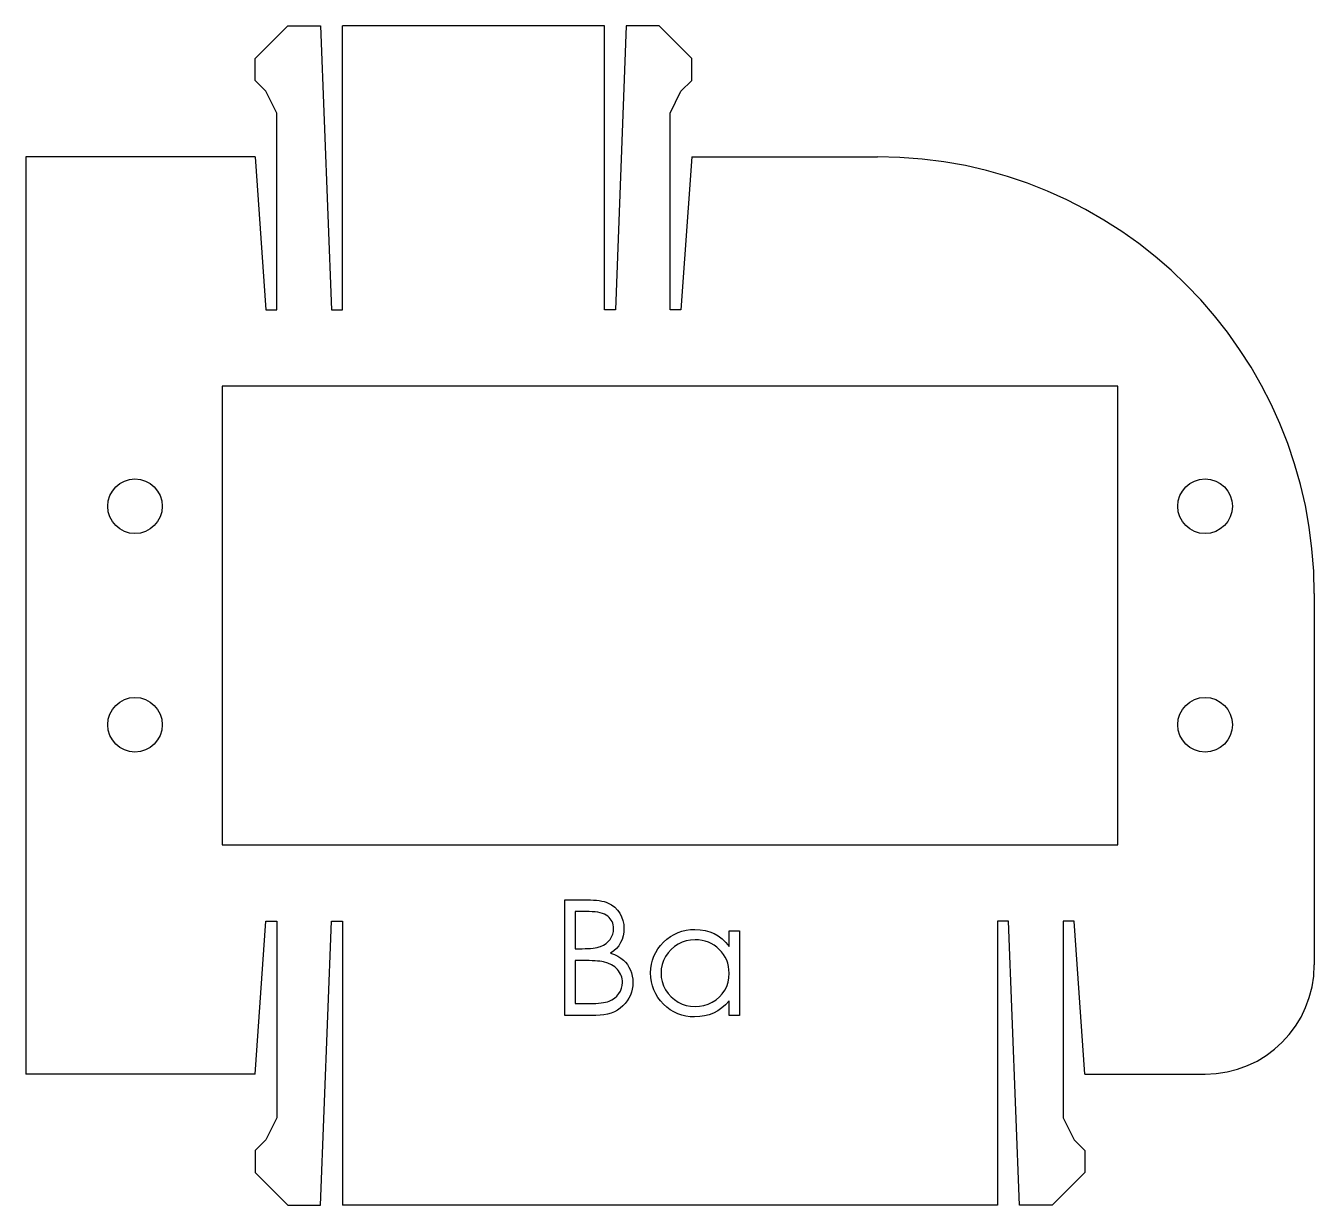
# Model space of a CAD drawing. Header units: millimetres. Extents: x 20.6 to 79.6, y 26.1 to 80.1.
import ezdxf

# ---------------------------------------------------------------- set-up
doc = ezdxf.new("R2010")
doc.units = ezdxf.units.MM

msp = doc.modelspace()

# ---------------------------------------------------------------- linework, layer by layer
at = {"color": 7, "linetype": 'Continuous', "lineweight": 25}
for p, q in [((31.119, 78.582), (32.619, 80.082)), ((32.619, 80.082), (34.119, 80.082)), ((34.119, 80.082), (34.619, 67.082)), ((35.119, 67.082), (35.119, 80.082)), ((47.119, 80.082), (35.119, 80.082)), ((47.119, 67.082), (47.119, 80.082)), ((48.119, 80.082), (47.619, 67.082)), ((49.619, 80.082), (48.119, 80.082)), ((51.119, 78.582), (49.619, 80.082)), ((31.119, 77.582), (31.119, 78.582)), ((51.119, 77.582), (51.119, 78.582)), ((31.619, 77.082), (31.119, 77.582)), ((50.619, 77.082), (51.119, 77.582)), ((32.119, 76.082), (31.619, 77.082)), ((50.119, 76.082), (50.619, 77.082)), ((32.119, 67.082), (32.119, 76.082)), ((50.119, 67.082), (50.119, 76.082)), ((20.619, 74.084), (20.619, 32.084)), ((31.119, 74.084), (20.619, 74.084)), ((31.119, 74.084), (31.619, 67.082)), ((51.119, 74.084), (50.619, 67.082)), ((51.119, 74.084), (59.619, 74.084)), ((31.619, 67.082), (32.119, 67.082)), ((34.619, 67.082), (35.119, 67.082)), ((47.619, 67.082), (47.119, 67.082)), ((50.619, 67.082), (50.119, 67.082)), ((70.619, 63.584), (29.619, 63.584)), ((29.619, 63.584), (29.619, 42.584)), ((70.619, 42.584), (70.619, 63.584)), ((79.619, 54.084), (79.619, 37.084)), ((29.619, 42.584), (70.619, 42.584)), ((31.119, 32.084), (31.619, 39.086)), ((31.619, 39.086), (32.119, 39.086)), ((32.119, 39.086), (32.119, 30.086)), ((34.119, 26.086), (34.619, 39.086)), ((34.619, 39.086), (35.119, 39.086)), ((35.119, 39.086), (35.119, 26.086)), ((65.619, 39.086), (65.119, 39.086)), ((65.119, 39.086), (65.119, 26.086)), ((66.119, 26.086), (65.619, 39.086)), ((68.619, 39.086), (68.119, 39.086)), ((68.119, 39.086), (68.119, 30.086)), ((69.119, 32.084), (68.619, 39.086)), ((31.119, 32.084), (20.619, 32.084)), ((69.119, 32.084), (74.619, 32.084)), ((32.119, 30.086), (31.619, 29.086)), ((68.119, 30.086), (68.619, 29.086)), ((31.619, 29.086), (31.119, 28.586)), ((68.619, 29.086), (69.119, 28.586)), ((31.119, 28.586), (31.119, 27.586)), ((69.119, 28.586), (69.119, 27.586)), ((31.119, 27.586), (32.619, 26.086)), ((69.119, 27.586), (67.619, 26.086)), ((32.619, 26.086), (34.119, 26.086)), ((65.119, 26.086), (35.119, 26.086)), ((67.619, 26.086), (66.119, 26.086))]:
    msp.add_line(p, q, dxfattribs=at)
at = {"color": 7, "linetype": 'Continuous', "flags": 128}
for points in [[(45.297, 40.068), (46.329, 40.068), (46.329, 40.068), (46.481, 40.066), (46.623, 40.059), (46.757, 40.047), (46.881, 40.03), (46.996, 40.009), (47.102, 39.984), (47.2, 39.953), (47.288, 39.917), (47.447, 39.831), (47.588, 39.726), (47.711, 39.599), (47.817, 39.452), (47.902, 39.291), (47.962, 39.123), (47.999, 38.944), (48.011, 38.757), (48.011, 38.757), (48.001, 38.582), (47.971, 38.416), (47.923, 38.257), (47.855, 38.106), (47.768, 37.967), (47.664, 37.841), (47.54, 37.73), (47.399, 37.631), (47.399, 37.631), (47.578, 37.559), (47.736, 37.481), (47.871, 37.396), (47.984, 37.305), (48.082, 37.206), (48.167, 37.099), (48.241, 36.98), (48.303, 36.853), (48.353, 36.718), (48.389, 36.578), (48.41, 36.43), (48.418, 36.279), (48.418, 36.279), (48.41, 36.124), (48.389, 35.976), (48.353, 35.833), (48.303, 35.698), (48.239, 35.567), (48.159, 35.442), (48.066, 35.325), (47.959, 35.212), (47.839, 35.111), (47.71, 35.022), (47.571, 34.947), (47.422, 34.886), (47.263, 34.838), (47.095, 34.804), (46.917, 34.783), (46.728, 34.777), (46.728, 34.777), (45.297, 34.777), (45.297, 34.777), (45.297, 40.068)], [(45.772, 39.526), (45.772, 37.83), (45.772, 37.83), (46.091, 37.83), (46.091, 37.83), (46.231, 37.832), (46.361, 37.836), (46.482, 37.844), (46.594, 37.855), (46.695, 37.87), (46.787, 37.888), (46.87, 37.908), (46.943, 37.932), (47.073, 37.991), (47.188, 38.065), (47.289, 38.153), (47.376, 38.256), (47.446, 38.369), (47.496, 38.49), (47.526, 38.615), (47.536, 38.748), (47.536, 38.748), (47.532, 38.836), (47.519, 38.919), (47.498, 38.998), (47.469, 39.072), (47.431, 39.141), (47.385, 39.204), (47.33, 39.264), (47.268, 39.318), (47.196, 39.367), (47.114, 39.409), (47.023, 39.444), (46.921, 39.474), (46.81, 39.496), (46.689, 39.513), (46.557, 39.522), (46.416, 39.526), (46.416, 39.526), (45.772, 39.526)], [(53.302, 38.644), (53.302, 34.777), (53.302, 34.777), (52.827, 34.777), (52.827, 34.777), (52.827, 35.446), (52.827, 35.446), (52.663, 35.267), (52.49, 35.115), (52.306, 34.988), (52.113, 34.886), (51.911, 34.808), (51.7, 34.753), (51.478, 34.719), (51.248, 34.709), (51.248, 34.709), (51.043, 34.718), (50.846, 34.746), (50.657, 34.791), (50.474, 34.855), (50.3, 34.938), (50.133, 35.038), (49.974, 35.157), (49.822, 35.295), (49.683, 35.446), (49.564, 35.603), (49.463, 35.77), (49.379, 35.945), (49.315, 36.127), (49.269, 36.317), (49.241, 36.515), (49.232, 36.721), (49.232, 36.721), (49.241, 36.922), (49.269, 37.117), (49.316, 37.304), (49.381, 37.484), (49.465, 37.656), (49.567, 37.82), (49.688, 37.978), (49.828, 38.127), (49.98, 38.264), (50.141, 38.383), (50.309, 38.484), (50.485, 38.565), (50.668, 38.63), (50.859, 38.675), (51.057, 38.702), (51.263, 38.711), (51.263, 38.711), (51.499, 38.7), (51.724, 38.665), (51.937, 38.605), (52.138, 38.524), (52.328, 38.417), (52.507, 38.281), (52.673, 38.119), (52.827, 37.928), (52.827, 37.928), (52.827, 38.644), (52.827, 38.644), (53.302, 38.644)], [(51.269, 38.237), (51.061, 38.224), (50.862, 38.187), (50.671, 38.124), (50.488, 38.037), (50.318, 37.928), (50.167, 37.798), (50.033, 37.648), (49.918, 37.478), (49.825, 37.295), (49.76, 37.107), (49.719, 36.914), (49.707, 36.715), (49.707, 36.715), (49.721, 36.518), (49.76, 36.325), (49.827, 36.137), (49.92, 35.952), (50.036, 35.78), (50.17, 35.629), (50.323, 35.497), (50.493, 35.386), (50.677, 35.297), (50.866, 35.235), (51.063, 35.196), (51.265, 35.184), (51.265, 35.184), (51.471, 35.196), (51.671, 35.234), (51.865, 35.296), (52.054, 35.384), (52.229, 35.493), (52.383, 35.62), (52.515, 35.766), (52.626, 35.928), (52.714, 36.105), (52.778, 36.294), (52.815, 36.492), (52.827, 36.702), (52.827, 36.702), (52.82, 36.862), (52.799, 37.015), (52.764, 37.163), (52.715, 37.303), (52.652, 37.436), (52.574, 37.563), (52.483, 37.683), (52.377, 37.797), (52.261, 37.899), (52.14, 37.99), (52.01, 38.065), (51.876, 38.126), (51.734, 38.175), (51.585, 38.209), (51.43, 38.23), (51.269, 38.237)], [(45.772, 37.287), (45.772, 35.319), (45.772, 35.319), (46.448, 35.319), (46.448, 35.319), (46.593, 35.322), (46.728, 35.326), (46.852, 35.334), (46.968, 35.347), (47.072, 35.362), (47.167, 35.381), (47.252, 35.403), (47.326, 35.429), (47.458, 35.491), (47.577, 35.57), (47.682, 35.663), (47.773, 35.772), (47.847, 35.892), (47.9, 36.016), (47.932, 36.145), (47.943, 36.279), (47.943, 36.279), (47.94, 36.362), (47.928, 36.444), (47.91, 36.523), (47.886, 36.599), (47.853, 36.671), (47.812, 36.742), (47.766, 36.81), (47.712, 36.874), (47.586, 36.992), (47.437, 37.09), (47.268, 37.167), (47.077, 37.224), (47.077, 37.224), (46.999, 37.239), (46.908, 37.252), (46.804, 37.262), (46.688, 37.271), (46.557, 37.278), (46.413, 37.283), (46.256, 37.286), (46.087, 37.287), (46.087, 37.287), (45.772, 37.287)]]:
    msp.add_lwpolyline(points, dxfattribs=at)
at = {"color": 7, "linetype": 'Continuous', "lineweight": 25}
for centre in [(25.619, 58.084), (74.619, 58.084), (25.619, 48.084), (74.619, 48.084)]:
    msp.add_circle(centre, 1.25, dxfattribs=at)
for centre, radius, start, end in [((59.619, 54.084), 20, 0, 90), ((74.619, 37.084), 5, 270, 0)]:
    msp.add_arc(centre, radius, start, end, dxfattribs=at)

doc.saveas('drawing.dxf')
